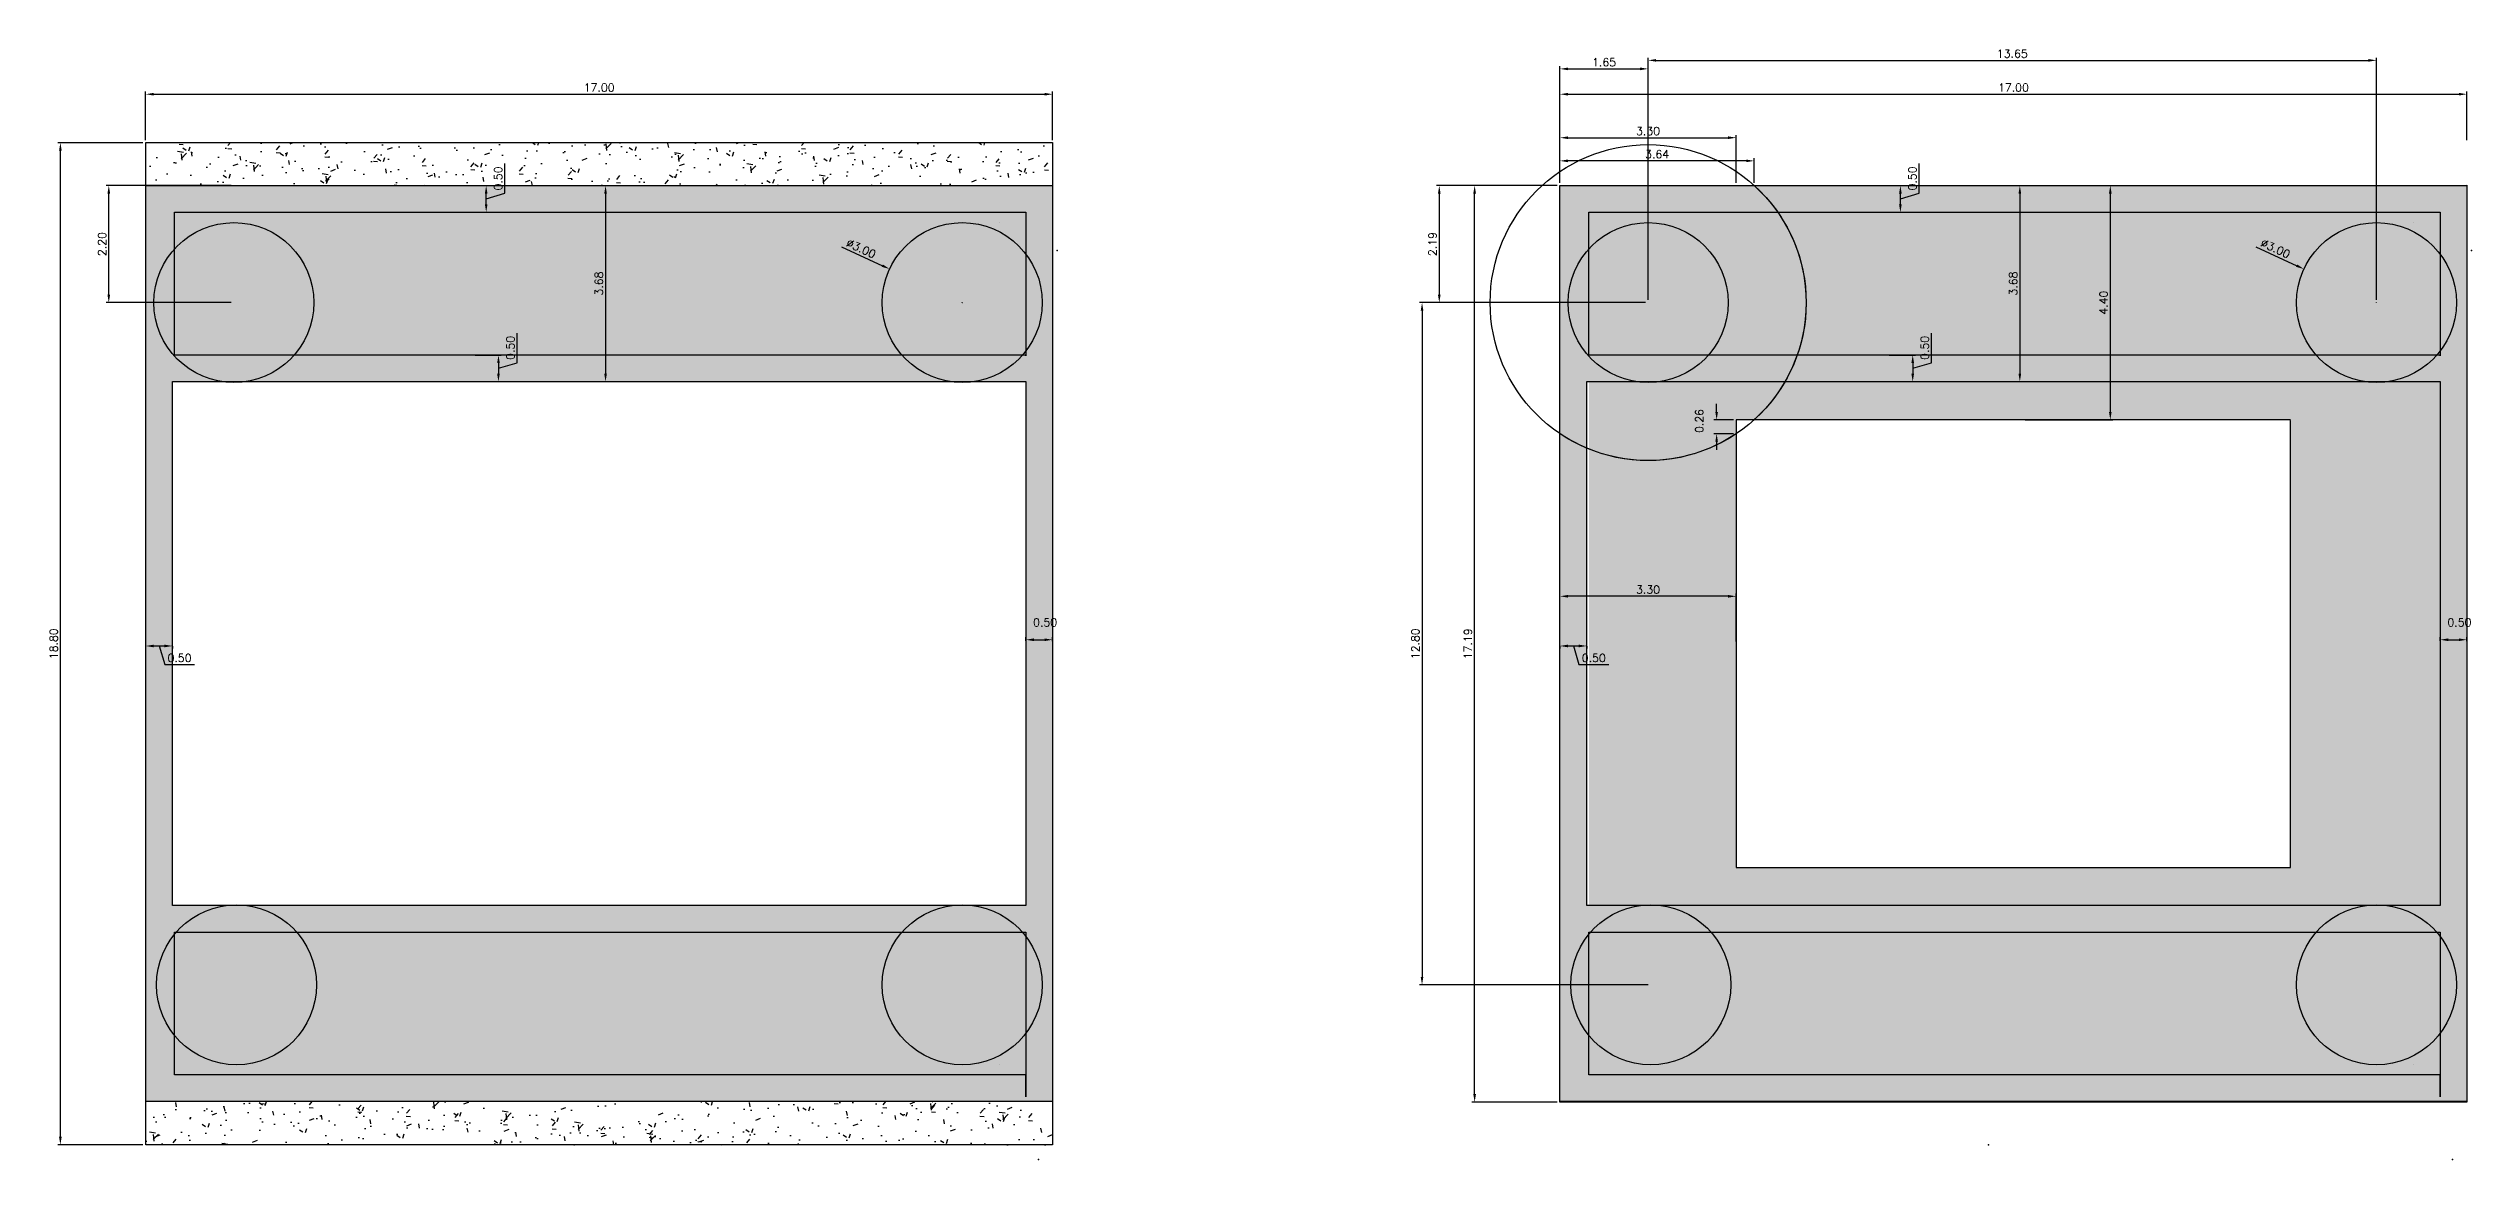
# Model space of a CAD drawing. Header units: metres. Extents: x 1080427 to 1081241, y 976768 to 977191.
# Drawn here: x 1080427.1 to 1080472.52, y 976938.5 to 976959.34 of the extents above; entities that cross this region are included whole.
import ezdxf

# ---------------------------------------------------------------- set-up
doc = ezdxf.new("R2010")
doc.units = ezdxf.units.M
doc.header["$LTSCALE"] = 25.4
doc.layers.add('CONTRAPESO', color=3, linetype='Continuous')
doc.layers.add('R175COTR', color=7, linetype='Continuous')
doc.layers.add('COTA', color=1, linetype='Continuous', lineweight=30)
doc.layers.add('SOLIDOREFCONT', color=254, linetype='Continuous', lineweight=5)
doc.styles.add('romans', font='romans.shx')
doc.dimstyles.new('Copy 75', dxfattribs={"dimtxt": 0.15, "dimasz": 0.15, "dimexe": 0.05, "dimexo": 0.05, "dimgap": 0.05, "dimtad": 1, "dimzin": 0, "dimdsep": 46, "dimtxsty": 'romans', "dimcen": 0.002, "dimclrd": 1, "dimclre": 1, "dimclrt": 3, "dimadec": 4, "dimazin": 0, "dimtfac": 1, "dimtofl": 0, "dimtmove": 1, "dimatfit": 3, "dimfxl": 1, "dimtolj": 1, "dimtzin": 0, "dimarcsym": 1})
pattern_1 = [(50, (-231.6522, 0), (0.91092334498, -0.0796954277), [0.09525, -1.04775]), (355, (-231.6522, 0), (-0.1762171071, 0.9552842262), [0.0762, -0.83820292085]), (100.4514447, (-231.5763, -0.0066), (0.73470623545, 0.87558875956), [0.080950044, -0.890451223]), (46.1842, (-231.6522, 0.254), (1.3553952045, -0.2102116397), [0.142875, -1.571625]), (96.63555761, (-231.5393, 0.2365), (1.1870206703, 1.237130623), [0.1214251157, -1.3356780408]), (351.18415117, (-231.6522, 0.254), (1.1870206703, 1.2371306229), [0.1142998354, -1.2572986596]), (21, (-231.5252, 0.1905), (0.75807195635, -0.51132599094), [0.09525, -1.04775]), (326, (-231.5252, 0.1905), (0.30901014174, 0.9209398306), [0.0762, -0.8382]), (71.451445, (-231.462, 0.1479), (1.0670820964, 0.40961384443), [0.080950044, -0.890449688]), (37.5, (-231.6522, 0), (0.01544301625, 0.422775194366), [0, -0.82804, 0, -0.8509, 0, -0.841375]), (7.5, (-231.6522, 0), (0.33409831255, 0.50090287409), [0, -0.48514, 0, -0.80899, 0, -0.320675]), (327.5, (-231.9354, 0), (0.677952975834, -0.02864371996), [0, -0.3175, 0, -0.9906, 0, -1.31445]), (317.5, (-232.0624, 0), (0.74064590693, 0.12713245517), [0, -0.41275, 0, -0.65786, 0, -0.93345])]

# ---------------------------------------------------------------- blocks, each defined once
blk = doc.blocks.new('*D720')
at = {"layer": 'COTA', "color": 1, "lineweight": -2, "transparency": 16777216}
for p, q in [((1080428.868, 976957.575), (1080427.269, 976957.575)), ((1080427.319, 976938.929), (1080427.319, 976957.425)), ((1080428.868, 976938.779), (1080427.269, 976938.779))]:
    blk.add_line(p, q, dxfattribs=at)
at = {"layer": 'COTA', "color": 1, "transparency": 16777216}
for points in [[(1080427.294, 976957.425), (1080427.344, 976957.425), (1080427.319, 976957.575)], [(1080427.294, 976938.929), (1080427.344, 976938.929), (1080427.319, 976938.779)]]:
    blk.add_solid(points, dxfattribs=at)
at = {"layer": 'Defpoints', "color": 0, "transparency": 16777216}
for p in [(1080427.319, 976957.575), (1080428.918, 976957.575), (1080428.918, 976938.779)]:
    blk.add_point(p, dxfattribs=at)
at = {"layer": 'COTA', "color": 3, "transparency": 16777216, "insert": (1080427.194, 976948.177), "char_height": 0.15, "attachment_point": 5, "rotation": 90, "style": 'romans'}
blk.add_mtext('\\A1;18.80', dxfattribs=at)
blk = doc.blocks.new('*D721')
at = {"layer": 'COTA', "color": 1, "lineweight": -2, "transparency": 16777216}
for p, q in [((1080428.918, 976957.625), (1080428.918, 976958.534)), ((1080429.068, 976958.484), (1080445.771, 976958.484)), ((1080445.921, 976957.625), (1080445.921, 976958.534))]:
    blk.add_line(p, q, dxfattribs=at)
at = {"layer": 'COTA', "color": 1, "transparency": 16777216}
for points in [[(1080429.068, 976958.509), (1080429.068, 976958.459), (1080428.918, 976958.484)], [(1080445.771, 976958.509), (1080445.771, 976958.459), (1080445.921, 976958.484)]]:
    blk.add_solid(points, dxfattribs=at)
at = {"layer": 'Defpoints', "color": 0, "transparency": 16777216}
for p in [(1080445.921, 976958.484), (1080428.918, 976957.575), (1080445.921, 976957.575)]:
    blk.add_point(p, dxfattribs=at)
at = {"layer": 'COTA', "color": 3, "transparency": 16777216, "insert": (1080437.42, 976958.609), "char_height": 0.15, "attachment_point": 5, "style": 'romans'}
blk.add_mtext('\\A1;17.00', dxfattribs=at)
blk = doc.blocks.new('*D722')
at = {"layer": 'COTA', "color": 1, "lineweight": -2, "transparency": 16777216}
for p, q in [((1080437.47, 976956.77), (1080437.59, 976956.77)), ((1080437.54, 976956.62), (1080437.54, 976953.245)), ((1080437.47, 976953.095), (1080437.59, 976953.095))]:
    blk.add_line(p, q, dxfattribs=at)
at = {"layer": 'COTA', "color": 1, "transparency": 16777216}
for points in [[(1080437.515, 976956.62), (1080437.565, 976956.62), (1080437.54, 976956.77)], [(1080437.515, 976953.245), (1080437.565, 976953.245), (1080437.54, 976953.095)]]:
    blk.add_solid(points, dxfattribs=at)
at = {"layer": 'Defpoints', "color": 0, "transparency": 16777216}
for p in [(1080437.42, 976956.77), (1080437.42, 976953.095), (1080437.54, 976953.095)]:
    blk.add_point(p, dxfattribs=at)
at = {"layer": 'COTA', "color": 3, "transparency": 16777216, "insert": (1080437.415, 976954.933), "char_height": 0.15, "attachment_point": 5, "rotation": 90, "style": 'romans'}
blk.add_mtext('\\A1;3.68', dxfattribs=at)
blk = doc.blocks.new('*D723')
at = {"layer": 'COTA', "color": 1, "lineweight": -2, "transparency": 16777216}
for p, q in [((1080445.421, 976948.232), (1080445.421, 976948.302)), ((1080445.571, 976948.252), (1080445.771, 976948.252)), ((1080445.921, 976948.227), (1080445.921, 976948.302))]:
    blk.add_line(p, q, dxfattribs=at)
at = {"layer": 'COTA', "color": 1, "transparency": 16777216}
for points in [[(1080445.571, 976948.277), (1080445.571, 976948.227), (1080445.421, 976948.252)], [(1080445.771, 976948.277), (1080445.771, 976948.227), (1080445.921, 976948.252)]]:
    blk.add_solid(points, dxfattribs=at)
at = {"layer": 'Defpoints', "color": 0, "transparency": 16777216}
for p in [(1080445.421, 976948.182), (1080445.921, 976948.252), (1080445.921, 976948.177)]:
    blk.add_point(p, dxfattribs=at)
at = {"layer": 'COTA', "color": 3, "transparency": 16777216, "insert": (1080445.781, 976948.577), "char_height": 0.15, "attachment_point": 5, "style": 'romans'}
blk.add_mtext('\\A1;0.50', dxfattribs=at)
blk = doc.blocks.new('*D724')
at = {"layer": 'COTA', "color": 1, "lineweight": -2, "transparency": 16777216}
for p, q in [((1080428.918, 976948.13), (1080428.918, 976948.085)), ((1080429.068, 976948.135), (1080429.271, 976948.135)), ((1080429.17, 976948.135), (1080429.275, 976947.785)), ((1080429.421, 976948.13), (1080429.421, 976948.085)), ((1080429.275, 976947.785), (1080429.832, 976947.785))]:
    blk.add_line(p, q, dxfattribs=at)
at = {"layer": 'COTA', "color": 1, "transparency": 16777216}
for points in [[(1080429.068, 976948.16), (1080429.068, 976948.11), (1080428.918, 976948.135)], [(1080429.271, 976948.16), (1080429.271, 976948.11), (1080429.421, 976948.135)]]:
    blk.add_solid(points, dxfattribs=at)
at = {"layer": 'Defpoints', "color": 0, "transparency": 16777216}
for p in [(1080428.918, 976948.18), (1080429.421, 976948.18), (1080429.421, 976948.135)]:
    blk.add_point(p, dxfattribs=at)
at = {"layer": 'COTA', "color": 3, "transparency": 16777216, "insert": (1080429.553, 976947.91), "char_height": 0.15, "attachment_point": 5, "style": 'romans'}
blk.add_mtext('\\A1;0.50', dxfattribs=at)
blk = doc.blocks.new('*D725')
at = {"layer": 'COTA', "color": 1, "lineweight": -2, "transparency": 16777216}
for p, q in [((1080435.652, 976956.625), (1080435.652, 976957.183)), ((1080435.093, 976956.77), (1080435.352, 976956.77)), ((1080435.302, 976956.52), (1080435.652, 976956.625)), ((1080435.302, 976956.42), (1080435.302, 976956.62)), ((1080435.093, 976956.27), (1080435.352, 976956.27))]:
    blk.add_line(p, q, dxfattribs=at)
at = {"layer": 'COTA', "color": 1, "transparency": 16777216}
for points in [[(1080435.277, 976956.62), (1080435.327, 976956.62), (1080435.302, 976956.77)], [(1080435.277, 976956.42), (1080435.327, 976956.42), (1080435.302, 976956.27)]]:
    blk.add_solid(points, dxfattribs=at)
at = {"layer": 'Defpoints', "color": 0, "transparency": 16777216}
for p in [(1080435.043, 976956.77), (1080435.302, 976956.77), (1080435.043, 976956.27)]:
    blk.add_point(p, dxfattribs=at)
at = {"layer": 'COTA', "color": 3, "transparency": 16777216, "insert": (1080435.527, 976956.904), "char_height": 0.15, "attachment_point": 5, "rotation": 90, "style": 'romans'}
blk.add_mtext('\\A1;0.50', dxfattribs=at)
blk = doc.blocks.new('*D726')
at = {"layer": 'COTA', "color": 1, "lineweight": -2, "transparency": 16777216}
for p, q in [((1080435.882, 976953.448), (1080435.882, 976954.005)), ((1080435.093, 976953.59), (1080435.582, 976953.59)), ((1080435.532, 976953.343), (1080435.882, 976953.448)), ((1080435.532, 976953.44), (1080435.532, 976953.245)), ((1080435.093, 976953.095), (1080435.582, 976953.095))]:
    blk.add_line(p, q, dxfattribs=at)
at = {"layer": 'COTA', "color": 1, "transparency": 16777216}
for points in [[(1080435.507, 976953.44), (1080435.557, 976953.44), (1080435.532, 976953.59)], [(1080435.507, 976953.245), (1080435.557, 976953.245), (1080435.532, 976953.095)]]:
    blk.add_solid(points, dxfattribs=at)
at = {"layer": 'Defpoints', "color": 0, "transparency": 16777216}
for p in [(1080435.043, 976953.59), (1080435.043, 976953.095), (1080435.532, 976953.095)]:
    blk.add_point(p, dxfattribs=at)
at = {"layer": 'COTA', "color": 3, "transparency": 16777216, "insert": (1080435.757, 976953.726), "char_height": 0.15, "attachment_point": 5, "rotation": 90, "style": 'romans'}
blk.add_mtext('\\A1;0.50', dxfattribs=at)
blk = doc.blocks.new('*D727')
at = {"layer": 'COTA', "color": 1, "lineweight": -2, "transparency": 16777216}
for p, q in [((1080430.522, 976956.77), (1080428.177, 976956.77)), ((1080428.227, 976954.725), (1080428.227, 976956.62)), ((1080430.522, 976954.575), (1080428.177, 976954.575))]:
    blk.add_line(p, q, dxfattribs=at)
at = {"layer": 'COTA', "color": 1, "transparency": 16777216}
for points in [[(1080428.202, 976956.62), (1080428.252, 976956.62), (1080428.227, 976956.77)], [(1080428.202, 976954.725), (1080428.252, 976954.725), (1080428.227, 976954.575)]]:
    blk.add_solid(points, dxfattribs=at)
at = {"layer": 'Defpoints', "color": 0, "transparency": 16777216}
for p in [(1080428.227, 976956.77), (1080430.572, 976956.77), (1080430.572, 976954.575)]:
    blk.add_point(p, dxfattribs=at)
at = {"layer": 'COTA', "color": 3, "transparency": 16777216, "insert": (1080428.102, 976955.673), "char_height": 0.15, "attachment_point": 5, "rotation": 90, "style": 'romans'}
blk.add_mtext('\\A1;2.20', dxfattribs=at)
blk = doc.blocks.new('*D728')
at = {"layer": 'COTA', "color": 1, "lineweight": -2, "transparency": 16777216}
for p, q in [((1080441.965, 976955.623), (1080442.73, 976955.268)), ((1080444.225, 976954.575), (1080444.229, 976954.575)), ((1080444.227, 976954.573), (1080444.227, 976954.577))]:
    blk.add_line(p, q, dxfattribs=at)
at = {"layer": 'COTA', "color": 1, "transparency": 16777216}
blk.add_solid([(1080442.74, 976955.291), (1080442.719, 976955.246), (1080442.866, 976955.205)], dxfattribs=at)
at = {"layer": 'Defpoints', "color": 0, "transparency": 16777216}
for p in [(1080442.866, 976955.205), (1080445.588, 976953.945)]:
    blk.add_point(p, dxfattribs=at)
at = {"layer": 'COTA', "color": 3, "transparency": 16777216, "insert": (1080442.332, 976955.59), "char_height": 0.15, "attachment_point": 5, "rotation": 335.1603, "style": 'romans'}
blk.add_mtext('\\A1;∅3.00', dxfattribs=at)
blk = doc.blocks.new('*D732')
at = {"layer": 'COTA', "color": 1, "lineweight": -2, "transparency": 16777216}
for p, q in [((1080455.382, 976956.77), (1080453.783, 976956.77)), ((1080453.833, 976939.729), (1080453.833, 976956.62)), ((1080455.382, 976939.579), (1080453.783, 976939.579))]:
    blk.add_line(p, q, dxfattribs=at)
at = {"layer": 'COTA', "color": 1, "transparency": 16777216}
for points in [[(1080453.808, 976956.62), (1080453.858, 976956.62), (1080453.833, 976956.77)], [(1080453.808, 976939.729), (1080453.858, 976939.729), (1080453.833, 976939.579)]]:
    blk.add_solid(points, dxfattribs=at)
at = {"layer": 'Defpoints', "color": 0, "transparency": 16777216}
for p in [(1080453.833, 976956.77), (1080455.432, 976956.77), (1080455.432, 976939.579)]:
    blk.add_point(p, dxfattribs=at)
at = {"layer": 'COTA', "color": 3, "transparency": 16777216, "insert": (1080453.708, 976948.175), "char_height": 0.15, "attachment_point": 5, "rotation": 90, "style": 'romans'}
blk.add_mtext('\\A1;17.19', dxfattribs=at)
blk = doc.blocks.new('*D733')
at = {"layer": 'COTA', "color": 1, "lineweight": -2, "transparency": 16777216}
for p, q in [((1080455.432, 976956.82), (1080455.432, 976958.534)), ((1080455.582, 976958.484), (1080472.285, 976958.484)), ((1080472.435, 976957.625), (1080472.435, 976958.534))]:
    blk.add_line(p, q, dxfattribs=at)
at = {"layer": 'COTA', "color": 1, "transparency": 16777216}
for points in [[(1080455.582, 976958.509), (1080455.582, 976958.459), (1080455.432, 976958.484)], [(1080472.285, 976958.509), (1080472.285, 976958.459), (1080472.435, 976958.484)]]:
    blk.add_solid(points, dxfattribs=at)
at = {"layer": 'Defpoints', "color": 0, "transparency": 16777216}
for p in [(1080472.435, 976958.484), (1080472.435, 976957.575), (1080455.432, 976956.77)]:
    blk.add_point(p, dxfattribs=at)
at = {"layer": 'COTA', "color": 3, "transparency": 16777216, "insert": (1080463.934, 976958.609), "char_height": 0.15, "attachment_point": 5, "style": 'romans'}
blk.add_mtext('\\A1;17.00', dxfattribs=at)
blk = doc.blocks.new('*D734')
at = {"layer": 'COTA', "color": 1, "lineweight": -2, "transparency": 16777216}
for p, q in [((1080463.984, 976956.77), (1080464.104, 976956.77)), ((1080464.054, 976956.62), (1080464.054, 976953.245)), ((1080463.984, 976953.095), (1080464.104, 976953.095))]:
    blk.add_line(p, q, dxfattribs=at)
at = {"layer": 'COTA', "color": 1, "transparency": 16777216}
for points in [[(1080464.029, 976956.62), (1080464.079, 976956.62), (1080464.054, 976956.77)], [(1080464.029, 976953.245), (1080464.079, 976953.245), (1080464.054, 976953.095)]]:
    blk.add_solid(points, dxfattribs=at)
at = {"layer": 'Defpoints', "color": 0, "transparency": 16777216}
for p in [(1080463.934, 976956.77), (1080463.934, 976953.095), (1080464.054, 976953.095)]:
    blk.add_point(p, dxfattribs=at)
at = {"layer": 'COTA', "color": 3, "transparency": 16777216, "insert": (1080463.929, 976954.933), "char_height": 0.15, "attachment_point": 5, "rotation": 90, "style": 'romans'}
blk.add_mtext('\\A1;3.68', dxfattribs=at)
blk = doc.blocks.new('*D735')
at = {"layer": 'COTA', "color": 1, "lineweight": -2, "transparency": 16777216}
for p, q in [((1080471.935, 976948.232), (1080471.935, 976948.302)), ((1080472.085, 976948.252), (1080472.285, 976948.252)), ((1080472.435, 976948.227), (1080472.435, 976948.302))]:
    blk.add_line(p, q, dxfattribs=at)
at = {"layer": 'COTA', "color": 1, "transparency": 16777216}
for points in [[(1080472.085, 976948.277), (1080472.085, 976948.227), (1080471.935, 976948.252)], [(1080472.285, 976948.277), (1080472.285, 976948.227), (1080472.435, 976948.252)]]:
    blk.add_solid(points, dxfattribs=at)
at = {"layer": 'Defpoints', "color": 0, "transparency": 16777216}
for p in [(1080471.935, 976948.182), (1080472.435, 976948.252), (1080472.435, 976948.177)]:
    blk.add_point(p, dxfattribs=at)
at = {"layer": 'COTA', "color": 3, "transparency": 16777216, "insert": (1080472.295, 976948.577), "char_height": 0.15, "attachment_point": 5, "style": 'romans'}
blk.add_mtext('\\A1;0.50', dxfattribs=at)
blk = doc.blocks.new('*D736')
at = {"layer": 'COTA', "color": 1, "lineweight": -2, "transparency": 16777216}
for p, q in [((1080455.432, 976948.13), (1080455.432, 976948.085)), ((1080455.582, 976948.135), (1080455.785, 976948.135)), ((1080455.684, 976948.135), (1080455.789, 976947.785)), ((1080455.935, 976948.13), (1080455.935, 976948.085)), ((1080455.789, 976947.785), (1080456.346, 976947.785))]:
    blk.add_line(p, q, dxfattribs=at)
at = {"layer": 'COTA', "color": 1, "transparency": 16777216}
for points in [[(1080455.582, 976948.16), (1080455.582, 976948.11), (1080455.432, 976948.135)], [(1080455.785, 976948.16), (1080455.785, 976948.11), (1080455.935, 976948.135)]]:
    blk.add_solid(points, dxfattribs=at)
at = {"layer": 'Defpoints', "color": 0, "transparency": 16777216}
for p in [(1080455.432, 976948.18), (1080455.935, 976948.18), (1080455.935, 976948.135)]:
    blk.add_point(p, dxfattribs=at)
at = {"layer": 'COTA', "color": 3, "transparency": 16777216, "insert": (1080456.067, 976947.91), "char_height": 0.15, "attachment_point": 5, "style": 'romans'}
blk.add_mtext('\\A1;0.50', dxfattribs=at)
blk = doc.blocks.new('*D729')
at = {"layer": 'COTA', "color": 1, "lineweight": -2, "transparency": 16777216}
for p, q in [((1080462.165, 976956.625), (1080462.165, 976957.183)), ((1080461.607, 976956.77), (1080461.865, 976956.77)), ((1080461.815, 976956.52), (1080462.165, 976956.625)), ((1080461.815, 976956.42), (1080461.815, 976956.62)), ((1080461.607, 976956.27), (1080461.865, 976956.27))]:
    blk.add_line(p, q, dxfattribs=at)
at = {"layer": 'COTA', "color": 1, "transparency": 16777216}
for points in [[(1080461.79, 976956.62), (1080461.84, 976956.62), (1080461.815, 976956.77)], [(1080461.79, 976956.42), (1080461.84, 976956.42), (1080461.815, 976956.27)]]:
    blk.add_solid(points, dxfattribs=at)
at = {"layer": 'Defpoints', "color": 0, "transparency": 16777216}
for p in [(1080461.557, 976956.77), (1080461.815, 976956.77), (1080461.557, 976956.27)]:
    blk.add_point(p, dxfattribs=at)
at = {"layer": 'COTA', "color": 3, "transparency": 16777216, "insert": (1080462.04, 976956.904), "char_height": 0.15, "attachment_point": 5, "rotation": 90, "style": 'romans'}
blk.add_mtext('\\A1;0.50', dxfattribs=at)
blk = doc.blocks.new('*D730')
at = {"layer": 'COTA', "color": 1, "lineweight": -2, "transparency": 16777216}
for p, q in [((1080462.396, 976953.448), (1080462.396, 976954.005)), ((1080461.607, 976953.59), (1080462.096, 976953.59)), ((1080462.046, 976953.343), (1080462.396, 976953.448)), ((1080462.046, 976953.44), (1080462.046, 976953.245)), ((1080461.607, 976953.095), (1080462.096, 976953.095))]:
    blk.add_line(p, q, dxfattribs=at)
at = {"layer": 'COTA', "color": 1, "transparency": 16777216}
for points in [[(1080462.021, 976953.44), (1080462.071, 976953.44), (1080462.046, 976953.59)], [(1080462.021, 976953.245), (1080462.071, 976953.245), (1080462.046, 976953.095)]]:
    blk.add_solid(points, dxfattribs=at)
at = {"layer": 'Defpoints', "color": 0, "transparency": 16777216}
for p in [(1080461.557, 976953.59), (1080461.557, 976953.095), (1080462.046, 976953.095)]:
    blk.add_point(p, dxfattribs=at)
at = {"layer": 'COTA', "color": 3, "transparency": 16777216, "insert": (1080462.271, 976953.726), "char_height": 0.15, "attachment_point": 5, "rotation": 90, "style": 'romans'}
blk.add_mtext('\\A1;0.50', dxfattribs=at)
blk = doc.blocks.new('*D731')
at = {"layer": 'COTA', "color": 1, "lineweight": -2, "transparency": 16777216}
for p, q in [((1080468.479, 976955.623), (1080469.244, 976955.268)), ((1080470.739, 976954.575), (1080470.743, 976954.575)), ((1080470.741, 976954.573), (1080470.741, 976954.577))]:
    blk.add_line(p, q, dxfattribs=at)
at = {"layer": 'COTA', "color": 1, "transparency": 16777216}
blk.add_solid([(1080469.254, 976955.291), (1080469.233, 976955.246), (1080469.38, 976955.205)], dxfattribs=at)
at = {"layer": 'Defpoints', "color": 0, "transparency": 16777216}
for p in [(1080469.38, 976955.205), (1080472.102, 976953.945)]:
    blk.add_point(p, dxfattribs=at)
at = {"layer": 'COTA', "color": 3, "transparency": 16777216, "insert": (1080468.846, 976955.59), "char_height": 0.15, "attachment_point": 5, "rotation": 335.1603, "style": 'romans'}
blk.add_mtext('\\A1;∅3.00', dxfattribs=at)
blk = doc.blocks.new('*D737')
at = {"layer": 'COTA', "color": 1, "lineweight": -2, "transparency": 16777216}
for p, q in [((1080455.432, 976956.82), (1080455.432, 976957.718)), ((1080455.582, 976957.668), (1080458.586, 976957.668)), ((1080458.736, 976956.82), (1080458.736, 976957.718))]:
    blk.add_line(p, q, dxfattribs=at)
at = {"layer": 'COTA', "color": 1, "transparency": 16777216}
for points in [[(1080455.582, 976957.693), (1080455.582, 976957.643), (1080455.432, 976957.668)], [(1080458.586, 976957.693), (1080458.586, 976957.643), (1080458.736, 976957.668)]]:
    blk.add_solid(points, dxfattribs=at)
at = {"layer": 'Defpoints', "color": 0, "transparency": 16777216}
for p in [(1080458.736, 976957.668), (1080455.432, 976956.77), (1080458.736, 976956.77)]:
    blk.add_point(p, dxfattribs=at)
at = {"layer": 'COTA', "color": 3, "transparency": 16777216, "insert": (1080457.084, 976957.793), "char_height": 0.15, "attachment_point": 5, "style": 'romans'}
blk.add_mtext('\\A1;3.30', dxfattribs=at)
blk = doc.blocks.new('*D738')
at = {"layer": 'COTA', "color": 1, "lineweight": -2, "transparency": 16777216}
for p, q in [((1080464.154, 976956.77), (1080465.8, 976956.77)), ((1080465.75, 976956.62), (1080465.75, 976952.525)), ((1080464.154, 976952.375), (1080465.8, 976952.375))]:
    blk.add_line(p, q, dxfattribs=at)
at = {"layer": 'COTA', "color": 1, "transparency": 16777216}
for points in [[(1080465.725, 976956.62), (1080465.775, 976956.62), (1080465.75, 976956.77)], [(1080465.725, 976952.525), (1080465.775, 976952.525), (1080465.75, 976952.375)]]:
    blk.add_solid(points, dxfattribs=at)
at = {"layer": 'Defpoints', "color": 0, "transparency": 16777216}
for p in [(1080464.104, 976956.77), (1080464.104, 976952.375), (1080465.75, 976952.375)]:
    blk.add_point(p, dxfattribs=at)
at = {"layer": 'COTA', "color": 3, "transparency": 16777216, "insert": (1080465.625, 976954.573), "char_height": 0.15, "attachment_point": 5, "rotation": 90, "style": 'romans'}
blk.add_mtext('\\A1;4.40', dxfattribs=at)
blk = doc.blocks.new('*D739')
at = {"layer": 'COTA', "color": 1, "lineweight": -2, "transparency": 16777216}
for p, q in [((1080455.432, 976948.23), (1080455.432, 976949.117)), ((1080458.586, 976949.067), (1080455.582, 976949.067)), ((1080458.736, 976948.222), (1080458.736, 976949.117))]:
    blk.add_line(p, q, dxfattribs=at)
at = {"layer": 'COTA', "color": 1, "transparency": 16777216}
for points in [[(1080455.582, 976949.092), (1080455.582, 976949.042), (1080455.432, 976949.067)], [(1080458.586, 976949.092), (1080458.586, 976949.042), (1080458.736, 976949.067)]]:
    blk.add_solid(points, dxfattribs=at)
at = {"layer": 'Defpoints', "color": 0, "transparency": 16777216}
for p in [(1080455.432, 976949.067), (1080455.432, 976948.18), (1080458.736, 976948.172)]:
    blk.add_point(p, dxfattribs=at)
at = {"layer": 'COTA', "color": 3, "transparency": 16777216, "insert": (1080457.084, 976949.192), "char_height": 0.15, "attachment_point": 5, "style": 'romans'}
blk.add_mtext('\\A1;3.30', dxfattribs=at)
blk = doc.blocks.new('*D740')
at = {"layer": 'COTA', "color": 1, "lineweight": -2, "transparency": 16777216}
for p, q in [((1080455.382, 976956.77), (1080453.12, 976956.77)), ((1080453.17, 976956.62), (1080453.17, 976954.725)), ((1080457.036, 976954.575), (1080453.12, 976954.575))]:
    blk.add_line(p, q, dxfattribs=at)
at = {"layer": 'COTA', "color": 1, "transparency": 16777216}
for points in [[(1080453.145, 976956.62), (1080453.195, 976956.62), (1080453.17, 976956.77)], [(1080453.145, 976954.725), (1080453.195, 976954.725), (1080453.17, 976954.575)]]:
    blk.add_solid(points, dxfattribs=at)
at = {"layer": 'Defpoints', "color": 0, "transparency": 16777216}
for p in [(1080455.432, 976956.77), (1080453.17, 976954.575), (1080457.086, 976954.575)]:
    blk.add_point(p, dxfattribs=at)
at = {"layer": 'COTA', "color": 3, "transparency": 16777216, "insert": (1080453.045, 976955.673), "char_height": 0.15, "attachment_point": 5, "rotation": 90, "style": 'romans'}
blk.add_mtext('\\A1;2.19', dxfattribs=at)
blk = doc.blocks.new('*D741')
at = {"layer": 'COTA', "color": 1, "lineweight": -2, "transparency": 16777216}
for p, q in [((1080457.036, 976954.575), (1080452.797, 976954.575)), ((1080452.847, 976954.425), (1080452.847, 976941.929)), ((1080457.085, 976941.779), (1080452.797, 976941.779))]:
    blk.add_line(p, q, dxfattribs=at)
at = {"layer": 'COTA', "color": 1, "transparency": 16777216}
for points in [[(1080452.822, 976954.425), (1080452.872, 976954.425), (1080452.847, 976954.575)], [(1080452.822, 976941.929), (1080452.872, 976941.929), (1080452.847, 976941.779)]]:
    blk.add_solid(points, dxfattribs=at)
at = {"layer": 'Defpoints', "color": 0, "transparency": 16777216}
for p in [(1080457.086, 976954.575), (1080452.847, 976941.779), (1080457.135, 976941.779)]:
    blk.add_point(p, dxfattribs=at)
at = {"layer": 'COTA', "color": 3, "transparency": 16777216, "insert": (1080452.722, 976948.177), "char_height": 0.15, "attachment_point": 5, "rotation": 90, "style": 'romans'}
blk.add_mtext('\\A1;12.80', dxfattribs=at)
blk = doc.blocks.new('*D742')
at = {"layer": 'COTA', "color": 1, "lineweight": -2, "transparency": 16777216}
for p, q in [((1080455.432, 976956.82), (1080455.432, 976959.009)), ((1080455.582, 976958.959), (1080456.936, 976958.959)), ((1080457.086, 976954.625), (1080457.086, 976959.009))]:
    blk.add_line(p, q, dxfattribs=at)
at = {"layer": 'COTA', "color": 1, "transparency": 16777216}
for points in [[(1080455.582, 976958.984), (1080455.582, 976958.934), (1080455.432, 976958.959)], [(1080456.936, 976958.984), (1080456.936, 976958.934), (1080457.086, 976958.959)]]:
    blk.add_solid(points, dxfattribs=at)
at = {"layer": 'Defpoints', "color": 0, "transparency": 16777216}
for p in [(1080457.086, 976958.959), (1080455.432, 976956.77), (1080457.086, 976954.575)]:
    blk.add_point(p, dxfattribs=at)
at = {"layer": 'COTA', "color": 3, "transparency": 16777216, "insert": (1080456.259, 976959.084), "char_height": 0.15, "attachment_point": 5, "style": 'romans'}
blk.add_mtext('\\A1;1.65', dxfattribs=at)
blk = doc.blocks.new('*D743')
at = {"layer": 'COTA', "color": 1, "lineweight": -2, "transparency": 16777216}
for p, q in [((1080457.086, 976954.625), (1080457.086, 976959.169)), ((1080457.236, 976959.119), (1080470.589, 976959.119)), ((1080470.739, 976954.625), (1080470.739, 976959.169))]:
    blk.add_line(p, q, dxfattribs=at)
at = {"layer": 'COTA', "color": 1, "transparency": 16777216}
for points in [[(1080457.236, 976959.144), (1080457.236, 976959.094), (1080457.086, 976959.119)], [(1080470.589, 976959.144), (1080470.589, 976959.094), (1080470.739, 976959.119)]]:
    blk.add_solid(points, dxfattribs=at)
at = {"layer": 'Defpoints', "color": 0, "transparency": 16777216}
for p in [(1080470.739, 976959.119), (1080457.086, 976954.575), (1080470.739, 976954.575)]:
    blk.add_point(p, dxfattribs=at)
at = {"layer": 'COTA', "color": 3, "transparency": 16777216, "insert": (1080463.913, 976959.244), "char_height": 0.15, "attachment_point": 5, "style": 'romans'}
blk.add_mtext('\\A1;13.65', dxfattribs=at)
blk = doc.blocks.new('*D744')
at = {"layer": 'COTA', "color": 1, "lineweight": -2, "transparency": 16777216}
for p, q in [((1080455.432, 976956.82), (1080455.432, 976957.284)), ((1080458.926, 976957.234), (1080455.582, 976957.234)), ((1080459.076, 976956.82), (1080459.076, 976957.284))]:
    blk.add_line(p, q, dxfattribs=at)
at = {"layer": 'COTA', "color": 1, "transparency": 16777216}
for points in [[(1080455.582, 976957.259), (1080455.582, 976957.209), (1080455.432, 976957.234)], [(1080458.926, 976957.259), (1080458.926, 976957.209), (1080459.076, 976957.234)]]:
    blk.add_solid(points, dxfattribs=at)
at = {"layer": 'Defpoints', "color": 0, "transparency": 16777216}
for p in [(1080455.432, 976957.234), (1080455.432, 976956.77), (1080459.076, 976956.77)]:
    blk.add_point(p, dxfattribs=at)
at = {"layer": 'COTA', "color": 3, "transparency": 16777216, "insert": (1080457.254, 976957.359), "char_height": 0.15, "attachment_point": 5, "style": 'romans'}
blk.add_mtext('\\A1;3.64', dxfattribs=at)
blk = doc.blocks.new('*D745')
at = {"layer": 'COTA', "color": 1, "lineweight": -2, "transparency": 16777216}
for p, q in [((1080458.37, 976952.525), (1080458.37, 976952.675)), ((1080458.686, 976952.375), (1080458.32, 976952.375)), ((1080458.686, 976952.115), (1080458.32, 976952.115)), ((1080458.37, 976951.965), (1080458.37, 976951.815))]:
    blk.add_line(p, q, dxfattribs=at)
at = {"layer": 'COTA', "color": 1, "transparency": 16777216}
for points in [[(1080458.345, 976952.525), (1080458.395, 976952.525), (1080458.37, 976952.375)], [(1080458.345, 976951.965), (1080458.395, 976951.965), (1080458.37, 976952.115)]]:
    blk.add_solid(points, dxfattribs=at)
at = {"layer": 'Defpoints', "color": 0, "transparency": 16777216}
for p in [(1080458.37, 976952.375), (1080458.736, 976952.375), (1080458.736, 976952.115)]:
    blk.add_point(p, dxfattribs=at)
at = {"layer": 'COTA', "color": 3, "transparency": 16777216, "insert": (1080458.045, 976952.355), "char_height": 0.15, "attachment_point": 5, "rotation": 90, "style": 'romans'}
blk.add_mtext('\\A1;0.26', dxfattribs=at)

msp = doc.modelspace()

# ---------------------------------------------------------------- hatches: boundary and pattern name
at = {"layer": 'COTA'}
h = msp.add_hatch(dxfattribs=at)
h.set_pattern_fill('AR-CONC', color=9, scale=0.005)
h.set_pattern_definition(pattern_1)
h.paths.add_polyline_path([(1080445.921057, 976957.575435), (1080428.918329, 976957.575435), (1080428.918329, 976956.770435), (1080445.921057, 976956.770435)])
h = msp.add_hatch(dxfattribs=at)
h.set_pattern_fill('AR-CONC', color=9, scale=0.005)
h.set_pattern_definition(pattern_1)
h.paths.add_polyline_path([(1080445.921057, 976939.588493), (1080428.918326, 976939.589493), (1080428.918326, 976938.778993), (1080445.921057, 976938.778993)])
at = {"layer": 'SOLIDOREFCONT', "transparency": 33554541}
h = msp.add_hatch(color=251, dxfattribs=at)
h.dxf.hatch_style = 1
h.paths.add_polyline_path([(1080428.918329, 976939.589493), (1080445.921057, 976939.588493), (1080445.921057, 976956.770435), (1080428.918329, 976956.770435)])
h.paths.add_polyline_path([(1080429.46106, 976953.590488), (1080429.46106, 976956.270488), (1080445.42106, 976956.270488), (1080445.42106, 976953.590488)], flags=16)
h.paths.add_polyline_path([(1080429.42106, 976953.095342), (1080445.42106, 976953.095342), (1080445.42106, 976943.269493), (1080429.42106, 976943.269493)], flags=16)
h.paths.add_polyline_path([(1080429.46106, 976942.769493), (1080445.42106, 976942.769493), (1080445.42106, 976940.088993), (1080429.46106, 976940.088993)], flags=16)
h = msp.add_hatch(color=251, dxfattribs=at)
h.dxf.hatch_style = 1
h.paths.add_polyline_path([(1080455.432245, 976939.589493), (1080472.434973, 976939.588493), (1080472.434973, 976956.770435), (1080455.432245, 976956.770435)])
h.paths.add_polyline_path([(1080455.974976, 976953.590488), (1080455.974976, 976956.270488), (1080471.934976, 976956.270488), (1080471.934976, 976953.590488)], flags=16)
h.paths.add_polyline_path([(1080455.934976, 976953.095342), (1080471.934976, 976953.095342), (1080471.934976, 976943.269493), (1080455.934976, 976943.269493)], flags=16)
h.paths.add_polyline_path([(1080455.974976, 976942.769493), (1080471.934976, 976942.769493), (1080471.934976, 976940.088993), (1080455.974976, 976940.088993)], flags=16)
at = {"layer": 'SOLIDOREFCONT', "transparency": 33554546}
h = msp.add_hatch(color=252, dxfattribs=at)
h.dxf.hatch_style = 1
h.paths.add_polyline_path([(1080429.46106, 976956.270488), (1080429.46106, 976953.590488), (1080445.42106, 976953.590488), (1080445.42106, 976956.270488)])
h = msp.add_hatch(color=9, dxfattribs=at)
h.dxf.hatch_style = 1
h.paths.add_polyline_path([(1080455.974976, 976956.270488), (1080455.974976, 976953.590488), (1080471.934976, 976953.590488), (1080471.934976, 976956.270488)])
h = msp.add_hatch(color=9, dxfattribs=at)
h.dxf.hatch_style = 1
h.paths.add_polyline_path([(1080455.974969, 976953.095342), (1080455.974918, 976943.269502), (1080458.736242, 976943.269485), (1080471.934976, 976943.269485), (1080471.934976, 976943.979379), (1080469.130979, 976943.979418), (1080458.736242, 976943.979458), (1080458.736242, 976952.375435), (1080469.130979, 976952.375372), (1080469.130979, 976943.979395), (1080471.934976, 976943.979379), (1080471.934969, 976952.375418), (1080471.934969, 976953.095342)])
h = msp.add_hatch(color=252, dxfattribs=at)
h.dxf.hatch_style = 1
h.paths.add_polyline_path([(1080429.46106, 976940.088993), (1080429.46106, 976942.769493), (1080445.42106, 976942.769493), (1080445.42106, 976940.088993)])
h = msp.add_hatch(color=9, dxfattribs=at)
h.dxf.hatch_style = 1
h.paths.add_polyline_path([(1080455.974976, 976942.768993), (1080455.974976, 976940.088993), (1080471.934976, 976940.088993), (1080471.934976, 976942.768993)])

# ---------------------------------------------------------------- linework, layer by layer
for p in [(1080436.950381, 976938.778039), (1080445.654415, 976938.502397), (1080463.464297, 976938.778039), (1080472.168331, 976938.502397)]:
    msp.add_point(p)
at = {"layer": 'CONTRAPESO'}
for points in [[(1080428.918329, 976956.770435), (1080428.918329, 976957.575435), (1080445.921057, 976957.575435), (1080445.921057, 976938.778993), (1080428.918326, 976938.778993), (1080428.918329, 976956.770435)], [(1080455.432245, 976952.365454), (1080455.432245, 976956.770435), (1080472.434973, 976956.775352), (1080472.434973, 976952.365352)], [(1080445.42106, 976953.575628), (1080445.42106, 976953.590488), (1080429.46106, 976953.590488), (1080429.46106, 976956.270488), (1080445.42106, 976956.270488), (1080445.42106, 976953.575628)], [(1080471.934976, 976953.575628), (1080471.934976, 976953.590488), (1080455.974976, 976953.590488), (1080455.974976, 976956.270488), (1080471.934976, 976956.270488), (1080471.934976, 976953.575628)], [(1080469.130976, 976952.375372), (1080458.736242, 976952.375435)], [(1080458.736242, 976952.365435), (1080458.736242, 976943.979458)], [(1080469.130976, 976943.979395), (1080469.130976, 976952.365372)], [(1080472.434973, 976943.979376), (1080472.434973, 976939.579376), (1080455.432245, 976939.579478), (1080455.432245, 976943.979478)], [(1080458.736242, 976943.979458), (1080469.130976, 976943.979395)], [(1080445.42106, 976939.679039), (1080445.42106, 976940.088993), (1080429.46106, 976940.088993), (1080429.46106, 976942.769493), (1080445.42106, 976942.769493), (1080445.42106, 976939.679039)], [(1080471.934976, 976939.679039), (1080471.934976, 976940.088993), (1080455.974976, 976940.088993), (1080455.974976, 976942.769493), (1080471.934976, 976942.769493), (1080471.934976, 976939.679039)]]:
    msp.add_lwpolyline(points, dxfattribs=at)
for points in [[(1080428.918329, 976956.770435), (1080445.92106, 976956.770435), (1080445.92106, 976939.588493), (1080428.918329, 976939.589493)], [(1080455.432245, 976956.770435), (1080472.434976, 976956.770435), (1080472.434976, 976939.588493), (1080455.432245, 976939.589493)], [(1080429.42106, 976943.269493), (1080429.42106, 976953.095342), (1080445.42106, 976953.095342), (1080445.42106, 976943.269493)], [(1080455.934976, 976943.269493), (1080455.934976, 976953.095342), (1080471.934976, 976953.095342), (1080471.934976, 976943.269493)]]:
    msp.add_lwpolyline(points, close=True, dxfattribs=at)
for centre, radius in [((1080457.086242, 976954.575454), 2.9625), ((1080430.572326, 976954.575454), 1.5), ((1080444.227152, 976954.575352), 1.5), ((1080457.086242, 976954.575454), 1.5), ((1080470.741068, 976954.575352), 1.5), ((1080430.620969, 976941.779478), 1.5), ((1080444.227152, 976941.779376), 1.5), ((1080457.134885, 976941.779478), 1.5), ((1080470.741068, 976941.779376), 1.5)]:
    msp.add_circle(centre, radius, dxfattribs=at)
at = {"layer": 'COTA', "color": 2}
msp.add_lwpolyline([(1080455.432245, 976956.770435), (1080459.075831, 976956.770435, -0.444002542), (1080459.070256, 976952.375433), (1080458.736244, 976952.375435), (1080458.736242, 976952.114986, -0.148763935), (1080457.086242, 976951.612954, -0.149179275), (1080455.432245, 976952.117671), (1080455.432245, 976956.770435)], format="xyb", dxfattribs=at)
at = {"layer": 'COTA'}
for points in [[(1080444.92106, 976956.075076), (1080444.92106, 976956.075076)], [(1080471.434976, 976956.075076), (1080471.434976, 976956.075076)], [(1080444.92106, 976940.281582), (1080444.92106, 976940.281582)], [(1080471.434976, 976940.281582), (1080471.434976, 976940.281582)]]:
    msp.add_lwpolyline(points, dxfattribs=at)
at = {"layer": 'R175COTR'}
for p in [(1080446.008443, 976955.551214), (1080472.522359, 976955.551214)]:
    msp.add_point(p, dxfattribs=at)

# ---------------------------------------------------------------- dimensions: what is measured, and where the dimension line sits
at = {"layer": 'COTA', "color": 2}
for base, p1, p2, picture, middle in [((1080470.739068, 976959.119044), (1080457.086242, 976954.575454), (1080470.739068, 976954.575352), '*D743', (1080463.912655, 976959.244044)), ((1080457.086242, 976958.959259), (1080455.432245, 976956.770435), (1080457.086242, 976954.575454), '*D742', (1080456.259244, 976959.084259)), ((1080445.921057, 976958.483702), (1080428.918329, 976957.575435), (1080445.921057, 976957.575435), '*D721', (1080437.419693, 976958.608702)), ((1080472.434973, 976958.483702), (1080455.432245, 976956.770435), (1080472.434973, 976957.575435), '*D733', (1080463.933609, 976958.608702)), ((1080458.736242, 976957.667562), (1080455.432245, 976956.770435), (1080458.736242, 976956.770435), '*D737', (1080457.084244, 976957.792562)), ((1080455.432245, 976957.233875), (1080459.075831, 976956.770435), (1080455.432245, 976956.770435), '*D744', (1080457.254038, 976957.358875)), ((1080455.432245, 976949.067242), (1080458.736242, 976948.172446), (1080455.432245, 976948.179964), '*D739', (1080457.084244, 976949.192242)), ((1080445.921057, 976948.252076), (1080445.42106, 976948.182417), (1080445.921057, 976948.177214), '*D723', (1080445.781059, 976948.577076)), ((1080472.434973, 976948.252076), (1080471.934976, 976948.182417), (1080472.434973, 976948.177214), '*D735', (1080472.294974, 976948.577076)), ((1080429.42106, 976948.135046), (1080428.918329, 976948.179964), (1080429.42106, 976948.179964), '*D724', (1080429.324695, 976947.910046)), ((1080455.934976, 976948.135046), (1080455.432245, 976948.179964), (1080455.934976, 976948.179964), '*D736', (1080455.838611, 976947.910046))]:
    dim = msp.add_linear_dim(base=base, p1=p1, p2=p2, dimstyle='Copy 75', dxfattribs=at)
    dim.commit()
    dim.dimension.update_dxf_attribs({"geometry": picture, "text_midpoint": middle})
for base, p1, p2, picture, middle in [((1080427.319301, 976957.575435), (1080428.918326, 976938.778993), (1080428.918329, 976957.575435), '*D720', (1080427.194301, 976948.177214)), ((1080435.301536, 976956.770435), (1080435.04274, 976956.270488), (1080435.04274, 976956.770435), '*D725', (1080435.526536, 976956.675462)), ((1080461.815452, 976956.770435), (1080461.556656, 976956.270488), (1080461.556656, 976956.770435), '*D729', (1080462.040452, 976956.675462)), ((1080437.539875, 976953.095342), (1080437.419695, 976956.770435), (1080437.419695, 976953.095342), '*D722', (1080437.414875, 976954.932888)), ((1080453.17009, 976954.575454), (1080455.432245, 976956.770435), (1080457.086242, 976954.575454), '*D740', (1080453.04509, 976955.672945)), ((1080453.833217, 976956.770435), (1080455.432242, 976939.579458), (1080455.432245, 976956.770435), '*D732', (1080453.708217, 976948.174947)), ((1080464.053791, 976953.095342), (1080463.933611, 976956.770435), (1080463.933611, 976953.095342), '*D734', (1080463.928791, 976954.932888)), ((1080465.749973, 976952.375402), (1080464.103791, 976956.770435), (1080464.103765, 976952.375402), '*D738', (1080465.624973, 976954.572919)), ((1080452.84654, 976941.779478), (1080457.086242, 976954.575454), (1080457.134885, 976941.779478), '*D741', (1080452.72154, 976948.177466)), ((1080435.531604, 976953.095342), (1080435.04274, 976953.590488), (1080435.04274, 976953.095342), '*D726', (1080435.756604, 976953.497915)), ((1080462.04552, 976953.095342), (1080461.556656, 976953.590488), (1080461.556656, 976953.095342), '*D730', (1080462.27052, 976953.497915)), ((1080458.370488, 976952.375435), (1080458.736242, 976952.114986), (1080458.736244, 976952.375435), '*D745', (1080458.045488, 976952.35521))]:
    dim = msp.add_linear_dim(base=base, p1=p1, p2=p2, angle=90, dimstyle='Copy 75', dxfattribs=at)
    dim.commit()
    dim.dimension.update_dxf_attribs({"geometry": picture, "text_midpoint": middle})
dim = msp.add_linear_dim(base=(1080428.227326, 976956.770435), p1=(1080430.572326, 976954.575454), p2=(1080430.572326, 976956.770435), angle=90, text='2.20', dimstyle='Copy 75', dxfattribs=at)
dim.commit()
dim.dimension.update_dxf_attribs({"geometry": '*D727', "text_midpoint": (1080428.102326, 976955.672945)})
for p1, p2, picture, middle in [((1080445.588381, 976953.94523), (1080442.865922, 976955.205475), '*D728', (1080442.331807, 976955.590463)), ((1080472.102297, 976953.94523), (1080469.379838, 976955.205475), '*D731', (1080468.845723, 976955.590463))]:
    dim = msp.add_diameter_dim_2p(p1=p1, p2=p2, dimstyle='Copy 75', dxfattribs=at)
    dim.commit()
    dim.dimension.update_dxf_attribs({"geometry": picture, "text_midpoint": middle})

doc.saveas('drawing.dxf')
